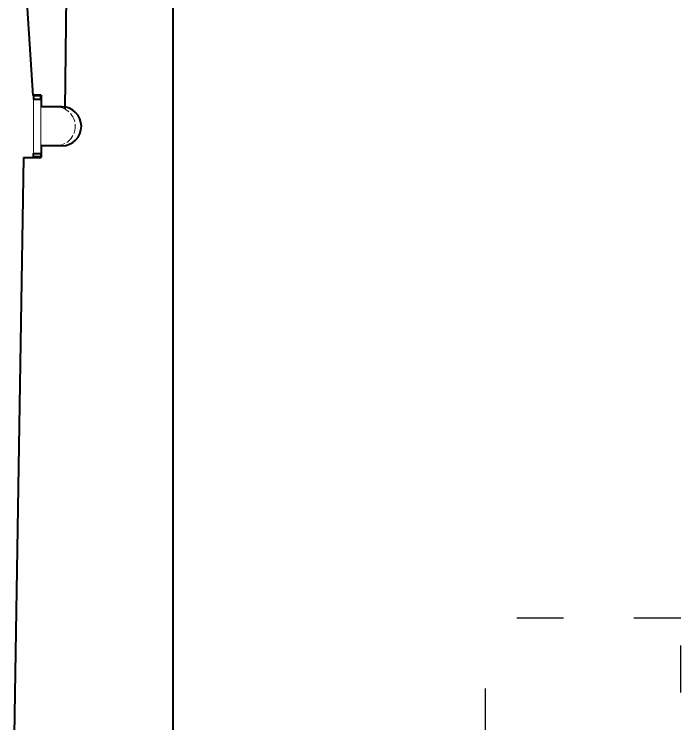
# Model space of a CAD drawing. Header units: millimetres. Extents: x 73 to 57768, y -40361 to 10065.
# Drawn here: x 3906.1 to 4076.8, y 5863.6 to 6045.4 of the extents above; entities that cross this region are included whole.
import ezdxf

# ---------------------------------------------------------------- set-up
doc = ezdxf.new("R2010")
doc.units = ezdxf.units.MM
for name, pattern in [('ACAD_ISO02W100', [15, 12, -3]), ('ACAD_ISO03W100', [30, 12, -18]), ('DASHED2', [9.525, 6.35, -3.175])]:
    doc.linetypes.add(name, pattern=pattern)
doc.layers.add('cijevi', color=151, linetype='ACAD_ISO03W100', lineweight=30)
doc.layers.add('pogled', color=7, linetype='Continuous', lineweight=5, true_color=0x8db1c3)
doc.layers.add('presjek', color=7, linetype='Continuous', lineweight=40, true_color=0xe37da2)

msp = doc.modelspace()

# ---------------------------------------------------------------- linework, layer by layer
at = {"layer": 'cijevi'}
for p, q in [((4076.804, 5811.691), (4076.804, 5891.691)), ((4076.804, 5890.687), (4026.804, 5890.687)), ((4026.804, 5860.687), (4026.804, 5890.687))]:
    msp.add_line(p, q, dxfattribs=at)
at = {"layer": 'pogled'}
for p, q in [((3911.068, 6009.687), (3911.068, 6023.618)), ((3912.948, 6023.618), (3912.948, 6009.687))]:
    msp.add_line(p, q, dxfattribs=at)
at = {"layer": 'pogled', "linetype": 'ACAD_ISO02W100', "ltscale": 0.2}
msp.add_arc((3916.769, 6016.653), 5, 270, 90, dxfattribs=at)
at = {"layer": 'pogled', "linetype": 'DASHED2'}
msp.add_arc((3918.905, 6026.653), 5, 270, 272.1597, dxfattribs=at)
at = {"layer": 'presjek'}
for p, q in [((3946.804, 5830.822), (3946.804, 7805.822)), ((3919.494, 6050.822), (3919.086, 6021.083)), ((3913.068, 6024.653), (3911.068, 6024.653)), ((3913.068, 6024.653), (3913.068, 6021.653)), ((3918.327, 6021.653), (3913.068, 6021.653)), ((3918.327, 6011.653), (3913.068, 6011.653)), ((3913.068, 6011.653), (3913.068, 6008.653)), ((3908.551, 6008.702), (3906.137, 5860.822)), ((3913.068, 6008.653), (3911.068, 6008.653))]:
    msp.add_line(p, q, dxfattribs=at)
at = {"layer": 'presjek', "ltscale": 5}
for points in [[(3910.975, 6024.547), (3909.291, 6050.887)], [(3908.551, 6008.702), (3913.068, 6008.702)]]:
    msp.add_lwpolyline(points, dxfattribs=at)
at = {"layer": 'presjek'}
for points in [[(3911.068, 6024.459), (3911.068, 6023.618), (3912.948, 6023.618), (3912.948, 6024.459)], [(3911.068, 6008.846), (3911.068, 6009.687), (3912.948, 6009.687), (3912.948, 6008.846)]]:
    msp.add_lwpolyline(points, close=True, dxfattribs=at)
msp.add_arc((3918.327, 6016.653), 5, 270, 90, dxfattribs=at)

doc.saveas('drawing.dxf')
